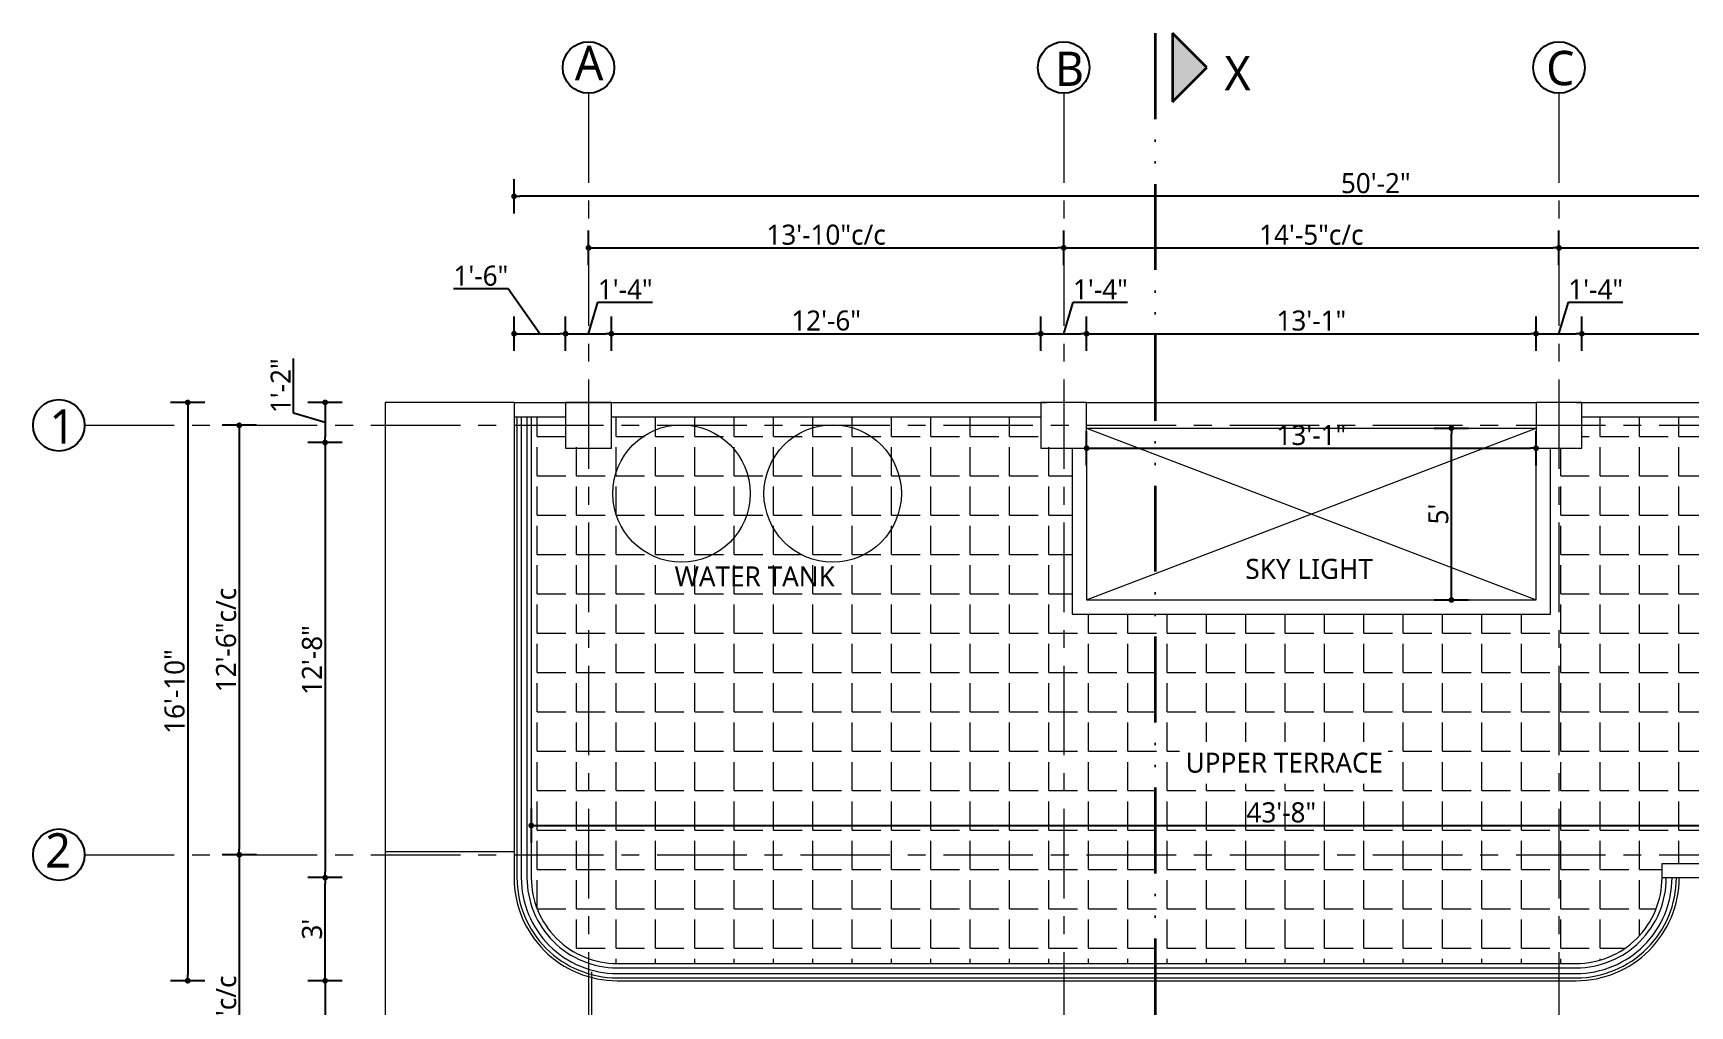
# Model space of a CAD drawing. Header units: inches. Extents: x 17146 to 31738, y -8920 to -2452.
# Drawn here: x 29643 to 30222, y -5232 to -4892 of the extents above; entities that cross this region are included whole.
import ezdxf

# ---------------------------------------------------------------- set-up
doc = ezdxf.new("R2010")
doc.units = ezdxf.units.IN
doc.header["$LTSCALE"] = 25
doc.header["$MEASUREMENT"] = 0
doc.header["$PDMODE"] = 3
doc.linetypes.add('ACAD_ISO12W100', pattern=[21, 12, -3, 0, -3, 0, -3])
doc.linetypes.add('CENTER', pattern=[2, 1.25, -0.25, 0.25, -0.25])
doc.layers.get('Defpoints').update_dxf_attribs({"color": 251})
for name, color, linetype, lineweight in [('Center line', 252, 'CENTER', 20), ('Column', 130, 'Continuous', 35), ('Dim-external', 151, 'Continuous', 9), ('Dim-internal', 150, 'Continuous', 9), ('Elevation2', 212, 'Continuous', 20), ('Furniture', 125, 'Continuous', 20), ('Hatch', 253, 'Continuous', 13), ('Railing', 153, 'Continuous', 18), ('Section line', 30, 'Continuous', 35), ('sill', 30, 'Continuous', 20)]:
    doc.layers.add(name, color=color, linetype=linetype, lineweight=lineweight)
doc.layers.add('Text-external', color=7, linetype='Continuous')
doc.layers.add('Text-internal', color=7, linetype='Continuous')
doc.styles.add('caption 1in-8ft', font='trebuc.ttf', dxfattribs={"height": 12})
doc.styles.add('int text 1in-8ft', font='trebuc.ttf', dxfattribs={"height": 7})
doc.dimstyles.new('dim 1in-8ft', dxfattribs={"dimtxt": 7, "dimasz": 2, "dimexe": 6, "dimexo": 6, "dimgap": 1, "dimtad": 1, "dimdec": 0, "dimzin": 0, "dimdsep": 46, "dimlunit": 4, "dimtxsty": 'int text 1in-8ft', "dimblk": 'DOT', "dimcen": 4, "dimdle": 6, "dimclrt": 7, "dimadec": 0, "dimazin": 0, "dimtfac": 1, "dimtdec": 0, "dimtofl": 0, "dimtmove": 0, "dimatfit": 3, "dimfxl": 6, "dimfxlon": 1, "dimtolj": 1, "dimtzin": 0, "dimarcsym": 0})
doc.dimstyles.new('dim 1in-8ft c-c', dxfattribs={"dimtxt": 7, "dimasz": 2, "dimexe": 6, "dimexo": 6, "dimgap": 1, "dimtad": 1, "dimdec": 0, "dimzin": 0, "dimdsep": 46, "dimlunit": 4, "dimtxsty": 'int text 1in-8ft', "dimblk": 'DOT', "dimcen": 4, "dimdle": 6, "dimclrt": 7, "dimadec": 0, "dimazin": 0, "dimtfac": 1, "dimtdec": 0, "dimtofl": 0, "dimtmove": 0, "dimatfit": 3, "dimfxl": 6, "dimfxlon": 1, "dimtolj": 1, "dimtzin": 0, "dimarcsym": 0})

# ---------------------------------------------------------------- blocks, each defined once
blk = doc.blocks.new('grid')
at = {"layer": 'Center line'}
for p, q in [((1, 115), (1, -388.73)), ((167, 115), (167, -402.29)), ((340, 115), (340, -416.08)), ((-175, -1), (774, -1)), ((-175, -151), (774, -151))]:
    blk.add_line(p, q, dxfattribs=at)
at = {"layer": 'Text-external'}
for centre in [(1, 124), (167, 124), (340, 124), (-184, -1), (-184, -151)]:
    blk.add_circle(centre, 9, dxfattribs=at)
at = {"layer": 'Text-external', "char_height": 12, "attachment_point": 1, "style": 'caption 1in-8ft'}
for s, insert, width in [('A', (-3.77, 131.52), 130.1671), ('B', (163.92, 129.57), 130.1671), ('C', (335.52, 129.81), 130.1671), ('1', (-187.28, 4.63), 5.971), ('2', (-188.77, -143.48), 7.7183)]:
    blk.add_mtext(s, dxfattribs=dict(at, insert=insert, width=width))
blk = doc.blocks.new('sec1')
at = {"layer": 'Hatch', "linetype": 'ACAD_ISO12W100', "ltscale": 0.25}
h = blk.add_hatch(color=256, dxfattribs=at)
h.dxf.hatch_style = 1
h.paths.add_polyline_path([(6, 162), (6, 138), (18, 150)])
h = blk.add_hatch(color=256, dxfattribs=at)
h.dxf.hatch_style = 1
h.paths.add_polyline_path([(6, -372.16), (6, -396.16), (18, -384.16)])
at = {"layer": 'Section line', "linetype": 'ACAD_ISO12W100', "ltscale": 0.1}
blk.add_line((0, 162), (0, -396.16), dxfattribs=at)
at = {"layer": 'Section line', "linetype": 'ACAD_ISO12W100', "ltscale": 0.25}
for points in [[(6, 162), (6, 138), (18, 150), (18, 150), (6, 162)], [(6, -372.16), (6, -396.16), (18, -384.16), (18, -384.16), (6, -372.16)]]:
    blk.add_lwpolyline(points, dxfattribs=at)
at = {"char_height": 12, "width": 18.4581, "attachment_point": 5, "style": 'caption 1in-8ft'}
for insert in [(28.73, 148.02), (28.73, -386.14)]:
    blk.add_mtext('X', dxfattribs=dict(at, insert=insert))
blk = doc.blocks.new('_Dot')
at = {"color": 0, "linetype": 'ByBlock', "lineweight": -2}
blk.add_line((-0.5, 0), (-1, 0), dxfattribs=at)
at = {"color": 0, "linetype": 'ByBlock', "const_width": 0.5}
blk.add_lwpolyline([(-0.25, 0, 1), (0.25, 0, 1)], format="xyb", close=True, dxfattribs=at)
blk = doc.blocks.new('*D357')
at = {"layer": 'Defpoints', "color": 0, "transparency": 16777216}
for p in [(29829.15, -4997.48), (29811.15, -5021.48), (29829.15, -5021.48)]:
    blk.add_point(p, dxfattribs=at)
at = {"layer": 'Dim-external', "color": 0, "lineweight": -2, "transparency": 16777216}
for p, q in [((29809.07, -4981.83), (29790.04, -4981.83)), ((29820.15, -4997.48), (29809.07, -4981.83)), ((29811.15, -5003.48), (29811.15, -4991.48)), ((29829.15, -5003.48), (29829.15, -4991.48)), ((29813.15, -4997.48), (29827.15, -4997.48))]:
    blk.add_line(p, q, dxfattribs=at)
at = {"layer": 'Dim-external', "color": 0, "lineweight": -2, "transparency": 16777216, "xscale": 2, "yscale": 2, "zscale": 2, "rotation": 180}
blk.add_blockref('_Dot', (29811.15, -4997.48), dxfattribs=at)
at = {"layer": 'Dim-external', "color": 0, "lineweight": -2, "transparency": 16777216, "xscale": 2, "yscale": 2, "zscale": 2}
blk.add_blockref('_Dot', (29829.15, -4997.48), dxfattribs=at)
at = {"layer": 'Dim-external', "color": 7, "transparency": 16777216, "insert": (29799.55, -4977.26), "char_height": 7, "attachment_point": 5, "style": 'int text 1in-8ft'}
blk.add_mtext('\\A1;1\'-6"', dxfattribs=at)
blk = doc.blocks.new('*D358')
at = {"layer": 'Defpoints', "color": 0, "transparency": 16777216}
for p in [(29845.15, -4997.48), (29829.15, -5021.48), (29845.15, -5021.48)]:
    blk.add_point(p, dxfattribs=at)
at = {"layer": 'Dim-external', "color": 0, "lineweight": -2, "transparency": 16777216}
for p, q in [((29837.15, -4997.48), (29840.45, -4986.48)), ((29840.45, -4986.48), (29859.48, -4986.48)), ((29829.15, -5003.48), (29829.15, -4991.48)), ((29845.15, -5003.48), (29845.15, -4991.48)), ((29831.15, -4997.48), (29843.15, -4997.48))]:
    blk.add_line(p, q, dxfattribs=at)
at = {"layer": 'Dim-external', "color": 0, "lineweight": -2, "transparency": 16777216, "xscale": 2, "yscale": 2, "zscale": 2, "rotation": 180}
blk.add_blockref('_Dot', (29829.15, -4997.48), dxfattribs=at)
at = {"layer": 'Dim-external', "color": 0, "lineweight": -2, "transparency": 16777216, "xscale": 2, "yscale": 2, "zscale": 2}
blk.add_blockref('_Dot', (29845.15, -4997.48), dxfattribs=at)
at = {"layer": 'Dim-external', "color": 7, "transparency": 16777216, "insert": (29849.97, -4981.98), "char_height": 7, "attachment_point": 5, "style": 'int text 1in-8ft'}
blk.add_mtext('\\A1;1\'-4"', dxfattribs=at)
blk = doc.blocks.new('*D359')
at = {"layer": 'Defpoints', "color": 0, "transparency": 16777216}
for p in [(29995.15, -4997.48), (29845.15, -5021.48), (29995.15, -5021.48)]:
    blk.add_point(p, dxfattribs=at)
at = {"layer": 'Dim-external', "color": 0, "lineweight": -2, "transparency": 16777216}
for p, q in [((29845.15, -5003.48), (29845.15, -4991.48)), ((29995.15, -5003.48), (29995.15, -4991.48)), ((29847.15, -4997.48), (29993.15, -4997.48))]:
    blk.add_line(p, q, dxfattribs=at)
at = {"layer": 'Dim-external', "color": 0, "lineweight": -2, "transparency": 16777216, "xscale": 2, "yscale": 2, "zscale": 2, "rotation": 180}
blk.add_blockref('_Dot', (29845.15, -4997.48), dxfattribs=at)
at = {"layer": 'Dim-external', "color": 0, "lineweight": -2, "transparency": 16777216, "xscale": 2, "yscale": 2, "zscale": 2}
blk.add_blockref('_Dot', (29995.15, -4997.48), dxfattribs=at)
at = {"layer": 'Dim-external', "color": 7, "transparency": 16777216, "insert": (29920.15, -4992.91), "char_height": 7, "attachment_point": 5, "style": 'int text 1in-8ft'}
blk.add_mtext('\\A1;12\'-6"', dxfattribs=at)
blk = doc.blocks.new('*D360')
at = {"layer": 'Defpoints', "color": 0, "transparency": 16777216}
for p in [(30011.15, -4997.48), (29995.15, -5021.48), (30011.15, -5021.48)]:
    blk.add_point(p, dxfattribs=at)
at = {"layer": 'Dim-external', "color": 0, "lineweight": -2, "transparency": 16777216}
for p, q in [((30003.15, -4997.48), (30006.45, -4986.48)), ((30006.45, -4986.48), (30025.48, -4986.48)), ((29995.15, -5003.48), (29995.15, -4991.48)), ((30011.15, -5003.48), (30011.15, -4991.48)), ((29997.15, -4997.48), (30009.15, -4997.48))]:
    blk.add_line(p, q, dxfattribs=at)
at = {"layer": 'Dim-external', "color": 0, "lineweight": -2, "transparency": 16777216, "xscale": 2, "yscale": 2, "zscale": 2, "rotation": 180}
blk.add_blockref('_Dot', (29995.15, -4997.48), dxfattribs=at)
at = {"layer": 'Dim-external', "color": 0, "lineweight": -2, "transparency": 16777216, "xscale": 2, "yscale": 2, "zscale": 2}
blk.add_blockref('_Dot', (30011.15, -4997.48), dxfattribs=at)
at = {"layer": 'Dim-external', "color": 7, "transparency": 16777216, "insert": (30015.97, -4981.98), "char_height": 7, "attachment_point": 5, "style": 'int text 1in-8ft'}
blk.add_mtext('\\A1;1\'-4"', dxfattribs=at)
blk = doc.blocks.new('*D361')
at = {"layer": 'Defpoints', "color": 0, "transparency": 16777216}
for p in [(30168.15, -4997.48), (30011.15, -5021.48), (30168.15, -5021.48)]:
    blk.add_point(p, dxfattribs=at)
at = {"layer": 'Dim-external', "color": 0, "lineweight": -2, "transparency": 16777216}
for p, q in [((30011.15, -5003.48), (30011.15, -4991.48)), ((30168.15, -5003.48), (30168.15, -4991.48)), ((30013.15, -4997.48), (30166.15, -4997.48))]:
    blk.add_line(p, q, dxfattribs=at)
at = {"layer": 'Dim-external', "color": 0, "lineweight": -2, "transparency": 16777216, "xscale": 2, "yscale": 2, "zscale": 2, "rotation": 180}
blk.add_blockref('_Dot', (30011.15, -4997.48), dxfattribs=at)
at = {"layer": 'Dim-external', "color": 0, "lineweight": -2, "transparency": 16777216, "xscale": 2, "yscale": 2, "zscale": 2}
blk.add_blockref('_Dot', (30168.15, -4997.48), dxfattribs=at)
at = {"layer": 'Dim-external', "color": 7, "transparency": 16777216, "insert": (30089.65, -4992.92), "char_height": 7, "attachment_point": 5, "style": 'int text 1in-8ft'}
blk.add_mtext('\\A1;13\'-1"', dxfattribs=at)
blk = doc.blocks.new('*D362')
at = {"layer": 'Defpoints', "color": 0, "transparency": 16777216}
for p in [(30184.15, -4997.48), (30168.15, -5021.48), (30184.15, -5021.48)]:
    blk.add_point(p, dxfattribs=at)
at = {"layer": 'Dim-external', "color": 0, "lineweight": -2, "transparency": 16777216}
for p, q in [((30176.15, -4997.48), (30179.45, -4986.48)), ((30179.45, -4986.48), (30198.48, -4986.48)), ((30168.15, -5003.48), (30168.15, -4991.48)), ((30184.15, -5003.48), (30184.15, -4991.48)), ((30170.15, -4997.48), (30182.15, -4997.48))]:
    blk.add_line(p, q, dxfattribs=at)
at = {"layer": 'Dim-external', "color": 0, "lineweight": -2, "transparency": 16777216, "xscale": 2, "yscale": 2, "zscale": 2, "rotation": 180}
blk.add_blockref('_Dot', (30168.15, -4997.48), dxfattribs=at)
at = {"layer": 'Dim-external', "color": 0, "lineweight": -2, "transparency": 16777216, "xscale": 2, "yscale": 2, "zscale": 2}
blk.add_blockref('_Dot', (30184.15, -4997.48), dxfattribs=at)
at = {"layer": 'Dim-external', "color": 7, "transparency": 16777216, "insert": (30188.97, -4981.98), "char_height": 7, "attachment_point": 5, "style": 'int text 1in-8ft'}
blk.add_mtext('\\A1;1\'-4"', dxfattribs=at)
blk = doc.blocks.new('*D363')
at = {"layer": 'Defpoints', "color": 0, "transparency": 16777216}
for p in [(30334.15, -4997.48), (30184.15, -5021.48), (30334.15, -5021.48)]:
    blk.add_point(p, dxfattribs=at)
at = {"layer": 'Dim-external', "color": 0, "lineweight": -2, "transparency": 16777216}
for p, q in [((30184.15, -5003.48), (30184.15, -4991.48)), ((30334.15, -5003.48), (30334.15, -4991.48)), ((30186.15, -4997.48), (30332.15, -4997.48))]:
    blk.add_line(p, q, dxfattribs=at)
at = {"layer": 'Dim-external', "color": 0, "lineweight": -2, "transparency": 16777216, "xscale": 2, "yscale": 2, "zscale": 2, "rotation": 180}
blk.add_blockref('_Dot', (30184.15, -4997.48), dxfattribs=at)
at = {"layer": 'Dim-external', "color": 0, "lineweight": -2, "transparency": 16777216, "xscale": 2, "yscale": 2, "zscale": 2}
blk.add_blockref('_Dot', (30334.15, -4997.48), dxfattribs=at)
at = {"layer": 'Dim-external', "color": 7, "transparency": 16777216, "insert": (30259.15, -4992.91), "char_height": 7, "attachment_point": 5, "style": 'int text 1in-8ft'}
blk.add_mtext('\\A1;12\'-6"', dxfattribs=at)
blk = doc.blocks.new('*D366')
at = {"layer": 'Defpoints', "color": 0, "transparency": 16777216}
for p in [(30003.15, -4967.48), (29837.15, -5021.48), (30003.15, -5021.48)]:
    blk.add_point(p, dxfattribs=at)
at = {"layer": 'Dim-external', "color": 0, "lineweight": -2, "transparency": 16777216}
for p, q in [((29837.15, -4973.48), (29837.15, -4961.48)), ((30003.15, -4973.48), (30003.15, -4961.48)), ((29839.15, -4967.48), (30001.15, -4967.48))]:
    blk.add_line(p, q, dxfattribs=at)
at = {"layer": 'Dim-external', "color": 0, "lineweight": -2, "transparency": 16777216, "xscale": 2, "yscale": 2, "zscale": 2, "rotation": 180}
blk.add_blockref('_Dot', (29837.15, -4967.48), dxfattribs=at)
at = {"layer": 'Dim-external', "color": 0, "lineweight": -2, "transparency": 16777216, "xscale": 2, "yscale": 2, "zscale": 2}
blk.add_blockref('_Dot', (30003.15, -4967.48), dxfattribs=at)
at = {"layer": 'Dim-external', "color": 7, "transparency": 16777216, "insert": (29920.15, -4962.92), "char_height": 7, "attachment_point": 5, "style": 'int text 1in-8ft'}
blk.add_mtext('\\A1;13\'-10"c/c', dxfattribs=at)
blk = doc.blocks.new('*D367')
at = {"layer": 'Defpoints', "color": 0, "transparency": 16777216}
for p in [(30176.15, -4967.48), (30003.15, -5029.48), (30176.15, -5029.48)]:
    blk.add_point(p, dxfattribs=at)
at = {"layer": 'Dim-external', "color": 0, "lineweight": -2, "transparency": 16777216}
for p, q in [((30003.15, -4973.48), (30003.15, -4961.48)), ((30176.15, -4973.48), (30176.15, -4961.48)), ((30005.15, -4967.48), (30174.15, -4967.48))]:
    blk.add_line(p, q, dxfattribs=at)
at = {"layer": 'Dim-external', "color": 0, "lineweight": -2, "transparency": 16777216, "xscale": 2, "yscale": 2, "zscale": 2, "rotation": 180}
blk.add_blockref('_Dot', (30003.15, -4967.48), dxfattribs=at)
at = {"layer": 'Dim-external', "color": 0, "lineweight": -2, "transparency": 16777216, "xscale": 2, "yscale": 2, "zscale": 2}
blk.add_blockref('_Dot', (30176.15, -4967.48), dxfattribs=at)
at = {"layer": 'Dim-external', "color": 7, "transparency": 16777216, "insert": (30089.65, -4962.93), "char_height": 7, "attachment_point": 5, "style": 'int text 1in-8ft'}
blk.add_mtext('\\A1;14\'-5"c/c', dxfattribs=at)
blk = doc.blocks.new('*D368')
at = {"layer": 'Defpoints', "color": 0, "transparency": 16777216}
for p in [(30342.15, -4967.48), (30176.15, -5029.48), (30342.15, -5029.48)]:
    blk.add_point(p, dxfattribs=at)
at = {"layer": 'Dim-external', "color": 0, "lineweight": -2, "transparency": 16777216}
for p, q in [((30176.15, -4973.48), (30176.15, -4961.48)), ((30342.15, -4973.48), (30342.15, -4961.48)), ((30178.15, -4967.48), (30340.15, -4967.48))]:
    blk.add_line(p, q, dxfattribs=at)
at = {"layer": 'Dim-external', "color": 0, "lineweight": -2, "transparency": 16777216, "xscale": 2, "yscale": 2, "zscale": 2, "rotation": 180}
blk.add_blockref('_Dot', (30176.15, -4967.48), dxfattribs=at)
at = {"layer": 'Dim-external', "color": 0, "lineweight": -2, "transparency": 16777216, "xscale": 2, "yscale": 2, "zscale": 2}
blk.add_blockref('_Dot', (30342.15, -4967.48), dxfattribs=at)
at = {"layer": 'Dim-external', "color": 7, "transparency": 16777216, "insert": (30259.15, -4962.92), "char_height": 7, "attachment_point": 5, "style": 'int text 1in-8ft'}
blk.add_mtext('\\A1;13\'-10"c/c', dxfattribs=at)
blk = doc.blocks.new('*D369')
at = {"layer": 'Defpoints', "color": 0, "transparency": 16777216}
for p in [(29811.15, -4949.48), (29811.15, -5021.48), (30413.15, -5021.48)]:
    blk.add_point(p, dxfattribs=at)
at = {"layer": 'Dim-external', "color": 0, "lineweight": -2, "transparency": 16777216}
for p, q in [((29811.15, -4955.48), (29811.15, -4943.48)), ((30413.15, -4955.48), (30413.15, -4943.48)), ((30411.15, -4949.48), (29813.15, -4949.48))]:
    blk.add_line(p, q, dxfattribs=at)
at = {"layer": 'Dim-external', "color": 0, "lineweight": -2, "transparency": 16777216, "xscale": 2, "yscale": 2, "zscale": 2, "rotation": 180}
blk.add_blockref('_Dot', (29811.15, -4949.48), dxfattribs=at)
at = {"layer": 'Dim-external', "color": 0, "lineweight": -2, "transparency": 16777216, "xscale": 2, "yscale": 2, "zscale": 2}
blk.add_blockref('_Dot', (30413.15, -4949.48), dxfattribs=at)
at = {"layer": 'Dim-external', "color": 7, "transparency": 16777216, "insert": (30112.15, -4944.92), "char_height": 7, "attachment_point": 5, "style": 'int text 1in-8ft'}
blk.add_mtext('\\A1;50\'-2"', dxfattribs=at)
blk = doc.blocks.new('*D344')
at = {"layer": 'Defpoints', "color": 0, "transparency": 16777216}
for p in [(29799.15, -5021.48), (29745.15, -5035.48), (29799.15, -5035.48)]:
    blk.add_point(p, dxfattribs=at)
at = {"layer": 'Dim-external', "color": 0, "lineweight": -2, "transparency": 16777216}
for p, q in [((29734.14, -5025.18), (29734.14, -5006.14)), ((29751.15, -5021.48), (29739.15, -5021.48)), ((29745.15, -5028.48), (29734.14, -5025.18)), ((29745.15, -5023.48), (29745.15, -5033.48)), ((29751.15, -5035.48), (29739.15, -5035.48))]:
    blk.add_line(p, q, dxfattribs=at)
at = {"layer": 'Dim-external', "color": 0, "lineweight": -2, "transparency": 16777216, "xscale": 2, "yscale": 2, "zscale": 2}
for p, rotation in [((29745.15, -5021.48), 90), ((29745.15, -5035.48), 270)]:
    blk.add_blockref('_Dot', p, dxfattribs=dict(at, rotation=rotation))
at = {"layer": 'Dim-external', "color": 7, "transparency": 16777216, "insert": (29729.62, -5015.66), "char_height": 7, "attachment_point": 5, "rotation": 90, "style": 'int text 1in-8ft'}
blk.add_mtext('\\A1;1\'-2"', dxfattribs=at)
blk = doc.blocks.new('*D345')
at = {"layer": 'Defpoints', "color": 0, "transparency": 16777216}
for p in [(29799.15, -5035.48), (29745.15, -5187.48), (29811.15, -5187.48)]:
    blk.add_point(p, dxfattribs=at)
at = {"layer": 'Dim-external', "color": 0, "lineweight": -2, "transparency": 16777216}
for p, q in [((29751.15, -5035.48), (29739.15, -5035.48)), ((29745.15, -5037.48), (29745.15, -5185.48)), ((29751.15, -5187.48), (29739.15, -5187.48))]:
    blk.add_line(p, q, dxfattribs=at)
at = {"layer": 'Dim-external', "color": 0, "lineweight": -2, "transparency": 16777216, "xscale": 2, "yscale": 2, "zscale": 2}
for p, rotation in [((29745.15, -5035.48), 90), ((29745.15, -5187.48), 270)]:
    blk.add_blockref('_Dot', p, dxfattribs=dict(at, rotation=rotation))
at = {"layer": 'Dim-external', "color": 7, "transparency": 16777216, "insert": (29740.59, -5111.48), "char_height": 7, "attachment_point": 5, "rotation": 90, "style": 'int text 1in-8ft'}
blk.add_mtext('\\A1;12\'-8"', dxfattribs=at)
blk = doc.blocks.new('*D346')
at = {"layer": 'Defpoints', "color": 0, "transparency": 16777216}
for p in [(29847.15, -5223.48), (29745.15, -5305.88), (29799.15, -5305.88)]:
    blk.add_point(p, dxfattribs=at)
at = {"layer": 'Dim-external', "color": 0, "lineweight": -2, "transparency": 16777216}
for p, q in [((29751.15, -5223.48), (29739.15, -5223.48)), ((29745.15, -5225.48), (29745.15, -5303.88)), ((29751.15, -5305.88), (29739.15, -5305.88))]:
    blk.add_line(p, q, dxfattribs=at)
at = {"layer": 'Dim-external', "color": 0, "lineweight": -2, "transparency": 16777216, "xscale": 2, "yscale": 2, "zscale": 2}
for p, rotation in [((29745.15, -5223.48), 90), ((29745.15, -5305.88), 270)]:
    blk.add_blockref('_Dot', p, dxfattribs=dict(at, rotation=rotation))
at = {"layer": 'Dim-external', "color": 7, "transparency": 16777216, "insert": (29740.58, -5264.68), "char_height": 7, "attachment_point": 5, "rotation": 90, "style": 'int text 1in-8ft'}
blk.add_mtext('\\A1;6\'-10"', dxfattribs=at)
blk = doc.blocks.new('*D347')
at = {"layer": 'Defpoints', "color": 0, "transparency": 16777216}
for p in [(29837.15, -5029.48), (29715.15, -5179.48), (29837.15, -5179.48)]:
    blk.add_point(p, dxfattribs=at)
at = {"layer": 'Dim-external', "color": 0, "lineweight": -2, "transparency": 16777216}
for p, q in [((29721.15, -5029.48), (29709.15, -5029.48)), ((29715.15, -5031.48), (29715.15, -5177.48)), ((29721.15, -5179.48), (29709.15, -5179.48))]:
    blk.add_line(p, q, dxfattribs=at)
at = {"layer": 'Dim-external', "color": 0, "lineweight": -2, "transparency": 16777216, "xscale": 2, "yscale": 2, "zscale": 2}
for p, rotation in [((29715.15, -5029.48), 90), ((29715.15, -5179.48), 270)]:
    blk.add_blockref('_Dot', p, dxfattribs=dict(at, rotation=rotation))
at = {"layer": 'Dim-external', "color": 7, "transparency": 16777216, "insert": (29710.58, -5104.48), "char_height": 7, "attachment_point": 5, "rotation": 90, "style": 'int text 1in-8ft'}
blk.add_mtext('\\A1;12\'-6"c/c', dxfattribs=at)
blk = doc.blocks.new('*D348')
at = {"layer": 'Defpoints', "color": 0, "transparency": 16777216}
for p in [(29837.15, -5179.48), (29715.15, -5300.3), (29837.15, -5300.3)]:
    blk.add_point(p, dxfattribs=at)
at = {"layer": 'Dim-external', "color": 0, "lineweight": -2, "transparency": 16777216}
for p, q in [((29721.15, -5179.48), (29709.15, -5179.48)), ((29715.15, -5181.48), (29715.15, -5298.3)), ((29721.15, -5300.3), (29709.15, -5300.3))]:
    blk.add_line(p, q, dxfattribs=at)
at = {"layer": 'Dim-external', "color": 0, "lineweight": -2, "transparency": 16777216, "xscale": 2, "yscale": 2, "zscale": 2}
for p, rotation in [((29715.15, -5179.48), 90), ((29715.15, -5300.3), 270)]:
    blk.add_blockref('_Dot', p, dxfattribs=dict(at, rotation=rotation))
at = {"layer": 'Dim-external', "color": 7, "transparency": 16777216, "insert": (29710.59, -5239.89), "char_height": 7, "attachment_point": 5, "rotation": 90, "style": 'int text 1in-8ft'}
blk.add_mtext('\\A1;10\'-1"c/c', dxfattribs=at)
blk = doc.blocks.new('*D349')
at = {"layer": 'Defpoints', "color": 0, "transparency": 16777216}
for p in [(29766.15, -5021.48), (29697.15, -5223.48), (29853.78, -5223.48)]:
    blk.add_point(p, dxfattribs=at)
at = {"layer": 'Dim-external', "color": 0, "lineweight": -2, "transparency": 16777216}
for p, q in [((29703.15, -5021.48), (29691.15, -5021.48)), ((29697.15, -5023.48), (29697.15, -5221.48)), ((29703.15, -5223.48), (29691.15, -5223.48))]:
    blk.add_line(p, q, dxfattribs=at)
at = {"layer": 'Dim-external', "color": 0, "lineweight": -2, "transparency": 16777216, "xscale": 2, "yscale": 2, "zscale": 2}
for p, rotation in [((29697.15, -5021.48), 90), ((29697.15, -5223.48), 270)]:
    blk.add_blockref('_Dot', p, dxfattribs=dict(at, rotation=rotation))
at = {"layer": 'Dim-external', "color": 7, "transparency": 16777216, "insert": (29692.58, -5122.48), "char_height": 7, "attachment_point": 5, "rotation": 90, "style": 'int text 1in-8ft'}
blk.add_mtext('\\A1;16\'-10"', dxfattribs=at)
blk = doc.blocks.new('*D374')
at = {"layer": 'Defpoints', "color": 0, "transparency": 16777216}
for p in [(29745.15, -5187.48), (29811.15, -5187.48), (29847.15, -5223.48)]:
    blk.add_point(p, dxfattribs=at)
at = {"layer": 'Dim-external', "color": 0, "lineweight": -2, "transparency": 16777216}
for p, q in [((29751.15, -5187.48), (29739.15, -5187.48)), ((29745.15, -5221.48), (29745.15, -5189.48)), ((29751.15, -5223.48), (29739.15, -5223.48))]:
    blk.add_line(p, q, dxfattribs=at)
at = {"layer": 'Dim-external', "color": 0, "lineweight": -2, "transparency": 16777216, "xscale": 2, "yscale": 2, "zscale": 2}
for p, rotation in [((29745.15, -5187.48), 90), ((29745.15, -5223.48), 270)]:
    blk.add_blockref('_Dot', p, dxfattribs=dict(at, rotation=rotation))
at = {"layer": 'Dim-external', "color": 7, "transparency": 16777216, "insert": (29740.59, -5205.48), "char_height": 7, "attachment_point": 5, "rotation": 90, "style": 'int text 1in-8ft'}
blk.add_mtext("\\A1;3'", dxfattribs=at)
blk = doc.blocks.new('*D481')
at = {"layer": 'Defpoints', "color": 0, "transparency": 16777216}
for p in [(29817.15, -5028.48), (30341.15, -5026.48), (30341.15, -5169.28)]:
    blk.add_point(p, dxfattribs=at)
at = {"layer": 'Dim-internal', "color": 0, "lineweight": -2, "transparency": 16777216}
for p, q in [((29817.15, -5163.28), (29817.15, -5175.28)), ((30341.15, -5163.28), (30341.15, -5175.28)), ((29819.15, -5169.28), (30339.15, -5169.28))]:
    blk.add_line(p, q, dxfattribs=at)
at = {"layer": 'Dim-internal', "color": 0, "lineweight": -2, "transparency": 16777216, "xscale": 2, "yscale": 2, "zscale": 2, "rotation": 180}
blk.add_blockref('_Dot', (29817.15, -5169.28), dxfattribs=at)
at = {"layer": 'Dim-internal', "color": 0, "lineweight": -2, "transparency": 16777216, "xscale": 2, "yscale": 2, "zscale": 2}
blk.add_blockref('_Dot', (30341.15, -5169.28), dxfattribs=at)
at = {"layer": 'Dim-internal', "color": 7, "transparency": 16777216, "insert": (30079.15, -5164.72), "char_height": 7, "attachment_point": 5, "style": 'int text 1in-8ft'}
blk.add_mtext('\\A1;43\'-8"', dxfattribs=at)
blk = doc.blocks.new('*D482')
at = {"layer": 'Defpoints', "color": 0, "transparency": 16777216}
for p in [(30011.15, -5030.48), (30138.58, -5030.48), (30011.15, -5090.48)]:
    blk.add_point(p, dxfattribs=at)
at = {"layer": 'Dim-internal', "color": 0, "lineweight": -2, "transparency": 16777216}
for p, q in [((30132.58, -5030.48), (30144.58, -5030.48)), ((30138.58, -5088.48), (30138.58, -5032.48)), ((30132.58, -5090.48), (30144.58, -5090.48))]:
    blk.add_line(p, q, dxfattribs=at)
at = {"layer": 'Dim-internal', "color": 0, "lineweight": -2, "transparency": 16777216, "xscale": 2, "yscale": 2, "zscale": 2}
for p, rotation in [((30138.58, -5030.48), 90), ((30138.58, -5090.48), 270)]:
    blk.add_blockref('_Dot', p, dxfattribs=dict(at, rotation=rotation))
at = {"layer": 'Dim-internal', "color": 7, "transparency": 16777216, "insert": (30134.03, -5060.48), "char_height": 7, "attachment_point": 5, "rotation": 90, "style": 'int text 1in-8ft'}
blk.add_mtext("\\A1;5'", dxfattribs=at)
blk = doc.blocks.new('*D483')
at = {"layer": 'Defpoints', "color": 0, "transparency": 16777216}
for p in [(30168.15, -5037.47), (30168.15, -5090.48), (30011.15, -5103.48)]:
    blk.add_point(p, dxfattribs=at)
at = {"layer": 'Dim-internal', "color": 0, "lineweight": -2, "transparency": 16777216}
for p, q in [((30011.15, -5043.47), (30011.15, -5031.47)), ((30168.15, -5043.47), (30168.15, -5031.47)), ((30013.15, -5037.47), (30166.15, -5037.47))]:
    blk.add_line(p, q, dxfattribs=at)
at = {"layer": 'Dim-internal', "color": 0, "lineweight": -2, "transparency": 16777216, "xscale": 2, "yscale": 2, "zscale": 2, "rotation": 180}
blk.add_blockref('_Dot', (30011.15, -5037.47), dxfattribs=at)
at = {"layer": 'Dim-internal', "color": 0, "lineweight": -2, "transparency": 16777216, "xscale": 2, "yscale": 2, "zscale": 2}
blk.add_blockref('_Dot', (30168.15, -5037.47), dxfattribs=at)
at = {"layer": 'Dim-internal', "color": 7, "transparency": 16777216, "insert": (30089.65, -5032.9), "char_height": 7, "attachment_point": 5, "style": 'int text 1in-8ft'}
blk.add_mtext('\\A1;13\'-1"', dxfattribs=at)

msp = doc.modelspace()

# ---------------------------------------------------------------- hatches: boundary and pattern name
at = {"layer": 'Hatch'}
h = msp.add_hatch(dxfattribs=at)
h.set_pattern_fill('ANGLE', color=256, scale=50)
h.set_pattern_definition([(0, (21802.997, -5239.595), (0, 13.75), [10, -3.75]), (90, (21802.997, -5239.595), (-13.75, 8e-16), [10, -3.75])])
edge = h.paths.add_edge_path()
edge.add_line((30035.15, -5095.48), (30006.15, -5095.48))
edge.add_line((30006.15, -5095.48), (30006.15, -5035.48))
edge.add_line((30006.15, -5035.48), (29997.15, -5035.48))
edge.add_line((29997.15, -5035.48), (29997.15, -5026.48))
edge.add_line((29997.15, -5026.48), (29843.15, -5026.48))
edge.add_line((29843.15, -5026.48), (29843.15, -5035.48))
edge.add_line((29843.15, -5035.48), (29829.15, -5035.48))
edge.add_line((29829.15, -5035.48), (29829.15, -5026.48))
edge.add_line((29829.15, -5026.48), (29817.15, -5026.48))
edge.add_line((29817.15, -5026.48), (29817.15, -5185.48))
edge.add_arc((29847.2, -5187.37), 30.11, 176.39188, 269.9129)
edge.add_line((29847.15, -5217.48), (30035.15, -5217.48))
edge.add_line((30035.15, -5217.48), (30035.15, -5095.48))
edge = h.paths.add_edge_path(flags=16)
edge.add_arc((29896.39, -5084.73), 48, 0, 360)
edge = h.paths.add_edge_path(flags=16)
edge.add_arc((29896.39, -5084.73), 48, 0, 360)
h.paths.add_polyline_path([(30043.6, -5154.74), (30116.47, -5154.74), (30116.47, -5140.03), (30043.6, -5140.03)], flags=16)
h.paths.add_polyline_path([(29865.31, -5089.64), (29925.05, -5089.64), (29925.05, -5074.93), (29865.31, -5074.93)], flags=0)
edge = h.paths.add_edge_path()
edge.add_line((30184.15, -5026.48), (30184.15, -5037.48))
edge.add_line((30184.15, -5037.48), (30173.15, -5037.48))
edge.add_line((30173.15, -5037.48), (30173.15, -5095.48))
edge.add_line((30173.15, -5095.48), (30035.15, -5095.48))
edge.add_line((30035.15, -5095.48), (30035.15, -5217.48))
edge.add_line((30035.15, -5217.48), (30182.15, -5217.48))
edge.add_arc((30182.1, -5187.37), 30.11, 270.0871, 363.60812)
edge.add_line((30212.15, -5185.48), (30212.15, -5182.48))
edge.add_line((30212.15, -5182.48), (30299.15, -5182.48))
edge.add_line((30299.15, -5182.48), (30299.15, -5229.06))
edge.add_line((30299.15, -5229.06), (30341.15, -5229.06))
edge.add_line((30341.15, -5229.06), (30341.15, -5187.48))
edge.add_line((30341.15, -5187.48), (30334.15, -5187.48))
edge.add_line((30334.15, -5187.48), (30334.15, -5171.48))
edge.add_line((30334.15, -5171.48), (30341.15, -5171.48))
edge.add_line((30341.15, -5171.48), (30341.15, -5037.48))
edge.add_line((30341.15, -5037.48), (30334.15, -5037.48))
edge.add_line((30334.15, -5037.48), (30334.15, -5026.48))
edge.add_line((30334.15, -5026.48), (30184.15, -5026.48))

# ---------------------------------------------------------------- linework, layer by layer
at = {"layer": 'Elevation2'}
for p, q in [((29766.15, -5021.48), (29766.15, -5303.22)), ((29811.15, -5178.48), (29766.15, -5178.48)), ((29838.15, -5220.34), (29838.15, -5309.02))]:
    msp.add_line(p, q, dxfattribs=at)
msp.add_lwpolyline([(29811.15, -5021.48), (29766.15, -5021.48), (29766.15, -5021.48), (29766.15, -5021.48)], dxfattribs=at)
at = {"layer": 'Furniture'}
for centre in [(29869.61, -5053.28), (29922.44, -5053.28)]:
    msp.add_circle(centre, 24, dxfattribs=at)
at = {"layer": 'Hatch'}
for p, q in [((30011.15, -5030.48), (30168.15, -5090.48)), ((30011.15, -5090.48), (30168.15, -5030.48))]:
    msp.add_line(p, q, dxfattribs=at)
at = {"layer": 'Railing'}
for points in [[(29813.65, -5026.48), (29813.65, -5187.48, 0.414214), (29847.15, -5220.98), (30182.15, -5220.98, 0.414214), (30215.65, -5187.48, 0.414214)], [(29815.65, -5026.48), (29815.65, -5187.48, 0.414214), (29847.15, -5218.98), (30182.15, -5218.98, 0.414214), (30213.65, -5187.48, 0.414214)]]:
    msp.add_lwpolyline(points, format="xyb", dxfattribs=at)
at = {"layer": 'sill'}
for p, q in [((29811.15, -5021.48), (29997.15, -5021.48)), ((30011.15, -5021.48), (30168.15, -5021.48)), ((30182.15, -5021.48), (30334.15, -5021.48)), ((29811.15, -5026.48), (29829.15, -5026.48)), ((29845.15, -5026.48), (29995.15, -5026.48)), ((30184.15, -5026.48), (30334.15, -5026.48)), ((30011.15, -5030.48), (30168.15, -5030.48)), ((30212.15, -5182.48), (30299.15, -5182.48)), ((30212.15, -5187.48), (30212.15, -5182.48)), ((30212.15, -5187.48), (30294.15, -5187.48))]:
    msp.add_line(p, q, dxfattribs=at)
for points in [[(29811.15, -5021.48), (29811.15, -5187.48, 0.414214), (29847.15, -5223.48), (30182.15, -5223.48, 0.414214), (30218.15, -5187.48)], [(29812.15, -5026.48), (29812.15, -5187.48, 0.414214), (29847.15, -5222.48), (30182.15, -5222.48, 0.414214), (30217.15, -5187.48)], [(29817.15, -5026.48), (29817.15, -5187.48, 0.414214), (29847.15, -5217.48), (30182.15, -5217.48, 0.414214), (30212.15, -5187.48)]]:
    msp.add_lwpolyline(points, format="xyb", dxfattribs=at)
for points in [[(29845.15, -5021.48), (29829.15, -5021.48), (29829.15, -5037.48), (29845.15, -5037.48)], [(30011.15, -5021.48), (29995.15, -5021.48), (29995.15, -5037.48), (30011.15, -5037.48)], [(30184.15, -5021.48), (30168.15, -5021.48), (30168.15, -5037.48), (30184.15, -5037.48)]]:
    msp.add_lwpolyline(points, close=True, dxfattribs=at)
for points in [[(30006.15, -5037.48), (30006.15, -5095.48), (30173.15, -5095.48), (30173.15, -5037.48)], [(30011.15, -5037.48), (30011.15, -5090.48), (30168.15, -5090.48), (30168.15, -5037.48)]]:
    msp.add_lwpolyline(points, dxfattribs=at)

# ---------------------------------------------------------------- block references
at = {"layer": 'Column'}
msp.add_blockref('grid', (29836.15, -5028.48), dxfattribs=at)
at = {"layer": 'Section line'}
msp.add_blockref('sec1', (30035.15, -5054.48), dxfattribs=at)

# ---------------------------------------------------------------- texts
at = {"layer": 'Text-internal', "char_height": 7, "width": 80.332, "attachment_point": 1, "style": 'int text 1in-8ft'}
for s, insert in [('\\pxqc;{\\C0;WATER TANK}', (29855.04, -5078.75)), ('\\pxqc;{\\C0;SKY LIGHT}', (30048.71, -5076.12)), ('\\pxqc;{\\C0;UPPER TERRACE}', (30040.05, -5143.82))]:
    msp.add_mtext(s, dxfattribs=dict(at, insert=insert))

# ---------------------------------------------------------------- dimensions: what is measured, and where the dimension line sits
at = {"layer": 'Dim-external'}
dim = msp.add_linear_dim(base=(29811.15, -4949.48), p1=(30413.15, -5021.48), p2=(29811.15, -5021.48), dimstyle='dim 1in-8ft', dxfattribs=at)
dim.commit()
dim.dimension.update_dxf_attribs({"geometry": '*D369', "text_midpoint": (30112.15, -4944.92)})
for base, p1, p2, dimstyle, override, picture, middle in [((30003.15, -4967.48), (29837.15, -5021.48), (30003.15, -5021.48), 'dim 1in-8ft c-c', {"dimpost": 'c/c'}, '*D366', (29920.15, -4962.92)), ((30176.15, -4967.48), (30003.15, -5029.48), (30176.15, -5029.48), 'dim 1in-8ft c-c', {"dimpost": 'c/c'}, '*D367', (30089.65, -4962.93)), ((30342.15, -4967.48), (30176.15, -5029.48), (30342.15, -5029.48), 'dim 1in-8ft c-c', {"dimpost": 'c/c'}, '*D368', (30259.15, -4962.92)), ((29845.15, -4997.48), (29829.15, -5021.48), (29845.15, -5021.48), 'dim 1in-8ft', {"dimtmove": 1}, '*D358', (29841.45, -4981.98)), ((30011.15, -4997.48), (29995.15, -5021.48), (30011.15, -5021.48), 'dim 1in-8ft', {"dimtmove": 1}, '*D360', (30007.45, -4981.98)), ((30184.15, -4997.48), (30168.15, -5021.48), (30184.15, -5021.48), 'dim 1in-8ft', {"dimtmove": 1}, '*D362', (30180.45, -4981.98)), ((29995.15, -4997.48), (29845.15, -5021.48), (29995.15, -5021.48), 'dim 1in-8ft', {"dimtmove": 1}, '*D359', (29920.15, -4992.91)), ((30168.15, -4997.48), (30011.15, -5021.48), (30168.15, -5021.48), 'dim 1in-8ft', {"dimtmove": 1}, '*D361', (30089.65, -4992.92)), ((30334.15, -4997.48), (30184.15, -5021.48), (30334.15, -5021.48), 'dim 1in-8ft', {"dimtmove": 1}, '*D363', (30259.15, -4992.91))]:
    dim = msp.add_linear_dim(base=base, p1=p1, p2=p2, dimstyle=dimstyle, override=override, dxfattribs=at)
    dim.commit()
    dim.dimension.update_dxf_attribs({"geometry": picture, "text_midpoint": middle})
dim = msp.add_linear_dim(base=(29829.15, -4997.48), p1=(29811.15, -5021.48), p2=(29829.15, -5021.48), dimstyle='dim 1in-8ft', override={"dimtmove": 1}, dxfattribs=at)
dim.commit()
dim.dimension.update_dxf_attribs({"geometry": '*D357', "text_midpoint": (29808.07, -4981.83), "dimtype": 160})
for base, p1, p2, dimstyle, override, picture, middle in [((29745.15, -5035.48), (29799.15, -5021.48), (29799.15, -5035.48), 'dim 1in-8ft', {"dimtmove": 1}, '*D344', (29729.62, -5024.18)), ((29715.15, -5179.48), (29837.15, -5029.48), (29837.15, -5179.48), 'dim 1in-8ft c-c', {"dimpost": 'c/c'}, '*D347', (29710.58, -5104.48)), ((29745.15, -5187.48), (29799.15, -5035.48), (29811.15, -5187.48), 'dim 1in-8ft', {"dimtmove": 1}, '*D345', (29740.59, -5111.48)), ((29715.15, -5300.3), (29837.15, -5179.48), (29837.15, -5300.3), 'dim 1in-8ft c-c', {"dimpost": 'c/c'}, '*D348', (29710.59, -5239.89)), ((29745.15, -5187.48), (29847.15, -5223.48), (29811.15, -5187.48), 'dim 1in-8ft', {"dimtmove": 1}, '*D374', (29740.59, -5205.48)), ((29745.15, -5305.88), (29847.15, -5223.48), (29799.15, -5305.88), 'dim 1in-8ft', {"dimtmove": 1}, '*D346', (29740.58, -5264.68))]:
    dim = msp.add_linear_dim(base=base, p1=p1, p2=p2, angle=90, dimstyle=dimstyle, override=override, dxfattribs=at)
    dim.commit()
    dim.dimension.update_dxf_attribs({"geometry": picture, "text_midpoint": middle})
dim = msp.add_linear_dim(base=(29697.15, -5223.48), p1=(29766.15, -5021.48), p2=(29853.78, -5223.48), angle=90, dimstyle='dim 1in-8ft', dxfattribs=at)
dim.commit()
dim.dimension.update_dxf_attribs({"geometry": '*D349', "text_midpoint": (29692.58, -5122.48)})
at = {"layer": 'Dim-internal'}
for base, p1, p2, picture, middle in [((30341.15, -5169.28), (29817.15, -5028.48), (30341.15, -5026.48), '*D481', (30079.15, -5164.72)), ((30168.15, -5037.47), (30011.15, -5103.48), (30168.15, -5090.48), '*D483', (30089.65, -5032.9))]:
    dim = msp.add_linear_dim(base=base, p1=p1, p2=p2, dimstyle='dim 1in-8ft', dxfattribs=at)
    dim.commit()
    dim.dimension.update_dxf_attribs({"geometry": picture, "text_midpoint": middle})
dim = msp.add_linear_dim(base=(30138.58, -5030.48), p1=(30011.15, -5090.48), p2=(30011.15, -5030.48), angle=90, dimstyle='dim 1in-8ft', dxfattribs=at)
dim.commit()
dim.dimension.update_dxf_attribs({"geometry": '*D482', "text_midpoint": (30134.03, -5060.48)})

doc.saveas('drawing.dxf')
